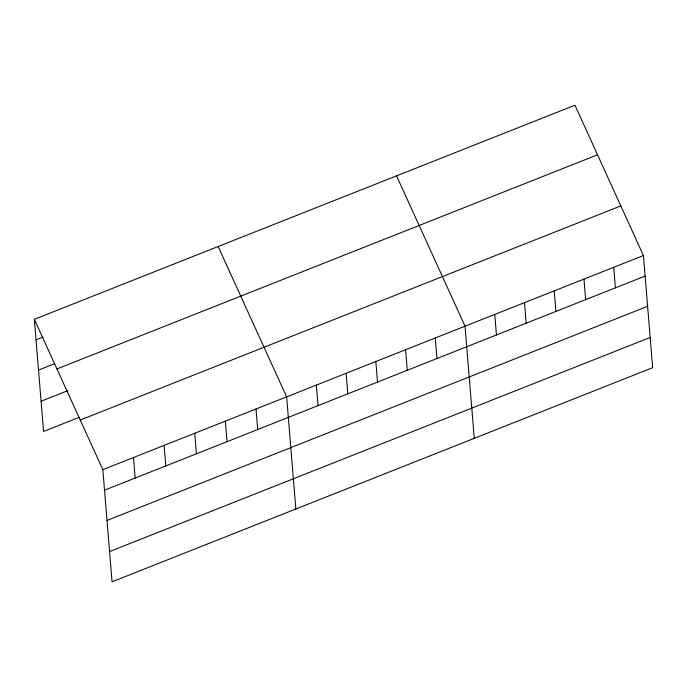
<?xml version="1.0" encoding="UTF-8"?>
<svg xmlns="http://www.w3.org/2000/svg" width="687" height="687" viewBox="0 0 687 687"><rect width="100%" height="100%" fill="white"/><g stroke="black" fill="none" stroke-linecap="round" stroke-linejoin="round"><path stroke-width="1.03" d="M34.35 319.318L574.95 105.197L643.427 255.538L652.65 367.682L112.05 581.803L102.835 469.668L34.35 319.318L43.573 431.462L79.142 417.37M36.042 339.859L42.955 337.119M38.524 370.087L54.333 363.827M56.952 368.936L597.544 154.807M41.083 401.234L67.764 390.663M80.233 420.049L620.833 205.928M102.835 469.668L643.427 255.538M104.518 490.2L645.119 276.08M107.009 520.428L647.601 306.308M109.568 551.575L650.168 337.454M396.554 175.855L465.03 326.205L474.253 438.34M218.157 246.521L286.634 396.863L295.857 508.998M613.697 267.32L615.389 287.853M583.967 279.094L585.65 299.635M554.229 290.867L555.92 311.409M524.499 302.649L526.19 323.191M494.769 314.423L496.452 334.964M435.3 337.978L436.992 358.52M405.57 349.752L407.254 370.293M375.832 361.534L377.524 382.075M346.102 373.307L347.794 393.849M316.372 385.089L318.055 405.622M256.002 408.997L257.694 429.538M225.37 421.131L227.053 441.672M194.73 433.265L196.422 453.806M164.099 445.399L165.79 465.941M133.467 457.533L135.159 478.066"/></g></svg>
